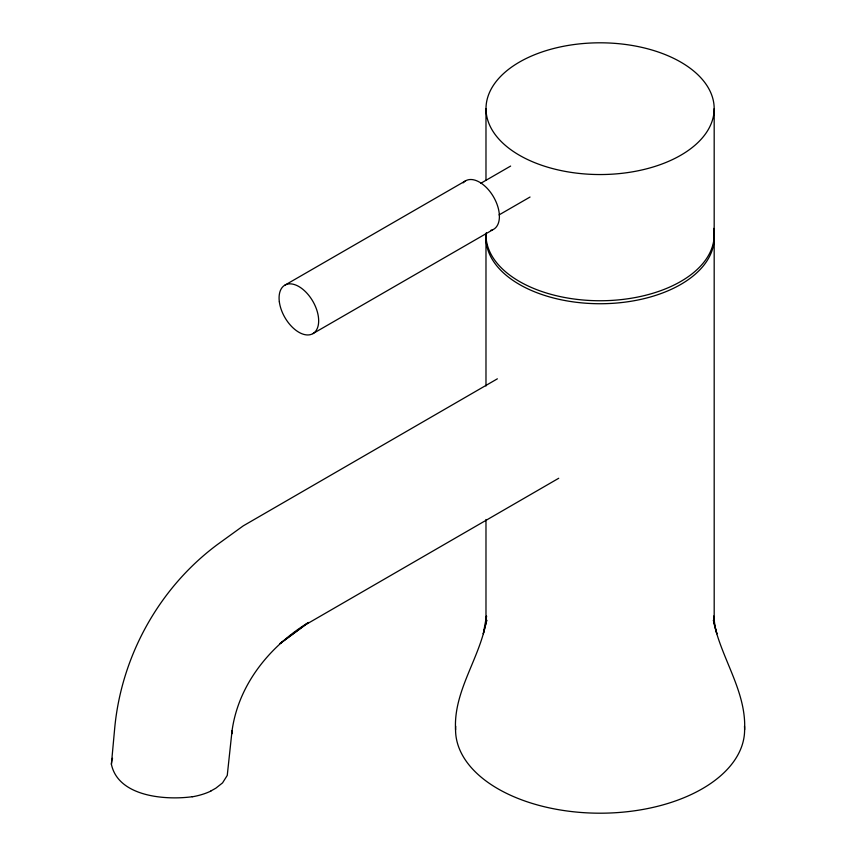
<?xml version="1.0" encoding="UTF-8"?>
<svg xmlns="http://www.w3.org/2000/svg" width="856" height="856" viewBox="0 0 856 856"><rect width="100%" height="100%" fill="white"/><g stroke="black" fill="none" stroke-linecap="round" stroke-linejoin="round"><path stroke-width="1.28" d="M485.983 519.496L485.983 622.269L486.529 615.978L483.287 633.847L486.775 620.193L485.095 626.774M485.983 386.013L485.983 237.861M192.204 796.733C165.39 800.371 118.16 796.733 111.387 764.237L114.758 727.579C121.648 655.664 159.237 587.837 217.221 544.684L243.297 525.83L497.368 378.823M111.387 764.237L111.89 760.235A58.422 30.891 3.7 0 1 112.543 758.277M485.02 627.17C477.102 661.934 453.466 693.178 455.563 729.761M282.662 641.615L280.083 643.541L308.513 622.451C268.634 646.901 236.973 686.512 231.644 734.031L232.051 730.682L227.257 775.408L222.539 782.898L215.787 788.226L210.801 791.008M280.083 643.541L305.25 624.912L558.722 478.269M284.887 285.166L465.611 180.819M480.805 183.291L510.636 166.064M499.059 214.91L530.035 197.03M312.879 333.647L493.602 229.312A27.991 16.157 60 0 0 492.157 194.644A27.991 16.157 60 0 0 463.15 182.863M715.231 627.427L716.889 633.847L713.401 620.215C720.581 657.676 746.453 690.792 744.613 729.761M715.113 626.913L713.647 616.053L714.193 622.365L714.182 237.861M714.182 108.68A114.105 65.88 0 0 1 543.036 165.722A114.105 65.88 0 0 1 543.036 51.628A114.105 65.88 0 0 1 714.182 108.68L714.182 234.876M485.983 108.68L485.983 180.413M210.886 791.062A58.411 31.041 3.9 0 1 192.268 796.808M492.157 229.986A27.991 16.157 60 0 1 490.595 230.414M713.637 228.424A114.105 65.88 0 0 1 605.684 300.67A114.105 65.88 0 0 1 485.983 234.876M713.637 231.398A114.105 65.88 0 0 1 601.201 303.73A114.105 65.88 0 0 1 486.336 232.693M744.485 726.252A144.525 83.439 0 0 1 600.088 813.2A144.525 83.439 0 0 1 455.692 726.252M279.345 301.858A27.991 16.157 60 0 0 311.434 334.322A27.991 16.157 60 0 0 305.849 292.046A27.991 16.157 60 0 0 279.345 301.858"/></g></svg>
